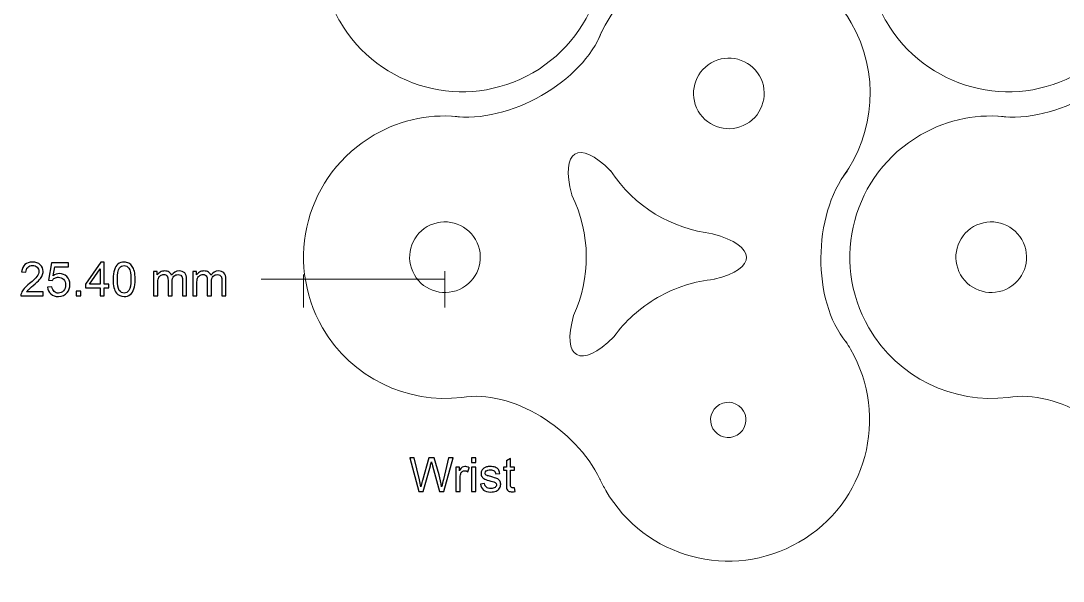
# Model space of a CAD drawing. Header units: millimetres. Extents: x -819 to 558, y -342 to 336.
# Drawn here: x -500.3 to -313, y -292.3 to -191.5 of the extents above; entities that cross this region are included whole.
import ezdxf

# ---------------------------------------------------------------- set-up
doc = ezdxf.new("R2010")
doc.units = ezdxf.units.MM
doc.header["$MEASUREMENT"] = 0
doc.layers.add('#Layer 1', color=7, linetype='Continuous')

msp = doc.modelspace()

# ---------------------------------------------------------------- linework, layer by layer
at = {"layer": '#Layer 1', "color": 22, "lineweight": 9}
for points, knots in [([(-399.8569, -164.7729), (-399.5579, -165.2226), (-399.271, -165.6847), (-398.9972, -166.1589), (-398.9972, -166.1589), (-391.9833, -178.3072), (-396.146, -193.8422), (-408.2941, -200.8557), (-408.2941, -200.8557), (-420.4432, -207.8699), (-435.9775, -203.7072), (-442.9914, -191.5588), (-442.9914, -191.5588), (-443.3512, -190.9355), (-443.6818, -190.3034), (-443.9831, -189.664), (-443.9831, -189.664), (-444.006, -189.6153), (-444.0288, -189.5665), (-444.0514, -189.5178)], [0, 0, 0, 0, 0.2, 0.2, 0.2, 0.2, 0.4, 0.4, 0.4, 0.4, 0.6, 0.6, 0.6, 0.6, 0.8, 0.8, 0.8, 0.8, 1, 1, 1, 1]), ([(-301.6837, -164.7729), (-301.3847, -165.2226), (-301.0978, -165.6847), (-300.824, -166.1589), (-300.824, -166.1589), (-293.8101, -178.3072), (-297.9728, -193.8422), (-310.1209, -200.8557), (-310.1209, -200.8557), (-322.27, -207.8699), (-337.8043, -203.7072), (-344.8182, -191.5588), (-344.8182, -191.5588), (-345.178, -190.9355), (-345.5086, -190.3034), (-345.8099, -189.664), (-345.8099, -189.664), (-345.8328, -189.6153), (-345.8556, -189.5665), (-345.8782, -189.5178)], [0, 0, 0, 0, 0.2, 0.2, 0.2, 0.2, 0.4, 0.4, 0.4, 0.4, 0.6, 0.6, 0.6, 0.6, 0.8, 0.8, 0.8, 0.8, 1, 1, 1, 1]), ([(-396.6164, -195.0496), (-394.5695, -189.9721), (-390.873, -185.5159), (-385.7641, -182.5663), (-385.7641, -182.5663), (-373.6156, -175.5525), (-358.081, -179.7145), (-351.0668, -191.8635), (-351.0668, -191.8635), (-345.8852, -200.8382), (-346.8035, -211.6614), (-352.5351, -219.5316)], [0, 0, 0, 0, 0.33333333, 0.33333333, 0.33333333, 0.33333333, 0.66666667, 0.66666667, 0.66666667, 0.66666667, 1, 1, 1, 1]), ([(-421.0545, -259.2456), (-430.8428, -260.4168), (-440.8409, -255.7979), (-446.0818, -246.7206), (-446.0818, -246.7206), (-453.096, -234.5714), (-448.934, -219.0375), (-436.7849, -212.0233), (-436.7849, -212.0233), (-431.7931, -209.1413), (-426.2295, -208.1462), (-420.9205, -208.8168)], [0, 0, 0, 0, 0.33333333, 0.33333333, 0.33333333, 0.33333333, 0.66666667, 0.66666667, 0.66666667, 0.66666667, 1, 1, 1, 1]), ([(-322.8813, -259.2456), (-332.6696, -260.4168), (-342.6677, -255.7979), (-347.9086, -246.7206), (-347.9086, -246.7206), (-354.9228, -234.5714), (-350.7608, -219.0375), (-338.6117, -212.0233), (-338.6117, -212.0233), (-333.6199, -209.1413), (-328.0563, -208.1462), (-322.7473, -208.8168)], [0, 0, 0, 0, 0.33333333, 0.33333333, 0.33333333, 0.33333333, 0.66666667, 0.66666667, 0.66666667, 0.66666667, 1, 1, 1, 1]), ([(-393.7249, -248.3472), (-391.6953, -245.552), (-389.0592, -243.1278), (-385.8743, -241.289), (-385.8743, -241.289), (-382.6411, -239.4223), (-379.1679, -238.3471), (-375.6793, -238.0036)], [0, 0, 0, 0, 0.5, 0.5, 0.5, 0.5, 1, 1, 1, 1]), ([(-352.0371, -249.2), (-351.7381, -249.6497), (-351.4512, -250.1118), (-351.1774, -250.586), (-351.1774, -250.586), (-344.1635, -262.7343), (-348.3262, -278.2693), (-360.4743, -285.2828), (-360.4743, -285.2828), (-372.6234, -292.297), (-388.1577, -288.1343), (-395.1716, -275.9859), (-395.1716, -275.9859), (-395.5314, -275.3626), (-395.862, -274.7305), (-396.1633, -274.0911), (-396.1633, -274.0911), (-396.1862, -274.0424), (-396.209, -273.9936), (-396.2316, -273.9449)], [0, 0, 0, 0, 0.2, 0.2, 0.2, 0.2, 0.4, 0.4, 0.4, 0.4, 0.6, 0.6, 0.6, 0.6, 0.8, 0.8, 0.8, 0.8, 1, 1, 1, 1]), ([(-428.7998, -276.1586), (-428.7998, -276.1586), (-430.4085, -270.0979), (-430.4085, -270.0979), (-430.4085, -270.0979), (-430.4085, -270.0979), (-429.5858, -270.0979), (-429.5858, -270.0979), (-429.5858, -270.0979), (-429.5858, -270.0979), (-428.663, -274.0702), (-428.663, -274.0702), (-428.663, -274.0702), (-428.5642, -274.4864), (-428.4795, -274.8999), (-428.4075, -275.3105), (-428.4075, -275.3105), (-428.2523, -274.6628), (-428.162, -274.2903), (-428.1338, -274.1901), (-428.1338, -274.1901), (-428.1338, -274.1901), (-426.9809, -270.0979), (-426.9809, -270.0979), (-426.9809, -270.0979), (-426.9809, -270.0979), (-426.0129, -270.0979), (-426.0129, -270.0979), (-426.0129, -270.0979), (-426.0129, -270.0979), (-425.1451, -273.1657), (-425.1451, -273.1657), (-425.1451, -273.1657), (-424.9278, -273.9262), (-424.7711, -274.6417), (-424.6738, -275.3105), (-424.6738, -275.3105), (-424.5976, -274.9281), (-424.496, -274.4879), (-424.3718, -273.9926), (-424.3718, -273.9926), (-424.3718, -273.9926), (-423.4221, -270.0979), (-423.4221, -270.0979), (-423.4221, -270.0979), (-423.4221, -270.0979), (-422.615, -270.0979), (-422.615, -270.0979), (-422.615, -270.0979), (-422.615, -270.0979), (-424.2773, -276.1586), (-424.2773, -276.1586), (-424.2773, -276.1586), (-424.2773, -276.1586), (-425.0505, -276.1586), (-425.0505, -276.1586), (-425.0505, -276.1586), (-425.0505, -276.1586), (-426.3276, -271.5415), (-426.3276, -271.5415), (-426.3276, -271.5415), (-426.4348, -271.1548), (-426.4983, -270.9178), (-426.5181, -270.8303), (-426.5181, -270.8303), (-426.5816, -271.1083), (-426.6409, -271.3453), (-426.6959, -271.5415), (-426.6959, -271.5415), (-426.6959, -271.5415), (-427.9814, -276.1586), (-427.9814, -276.1586), (-427.9814, -276.1586), (-427.9814, -276.1586), (-428.7998, -276.1586), (-428.7998, -276.1586)], [0, 0, 0, 0, 0.05263158, 0.05263158, 0.05263158, 0.05263158, 0.10526316, 0.10526316, 0.10526316, 0.10526316, 0.15789474, 0.15789474, 0.15789474, 0.15789474, 0.21052632, 0.21052632, 0.21052632, 0.21052632, 0.26315789, 0.26315789, 0.26315789, 0.26315789, 0.31578947, 0.31578947, 0.31578947, 0.31578947, 0.36842105, 0.36842105, 0.36842105, 0.36842105, 0.42105263, 0.42105263, 0.42105263, 0.42105263, 0.47368421, 0.47368421, 0.47368421, 0.47368421, 0.52631579, 0.52631579, 0.52631579, 0.52631579, 0.57894737, 0.57894737, 0.57894737, 0.57894737, 0.63157895, 0.63157895, 0.63157895, 0.63157895, 0.68421053, 0.68421053, 0.68421053, 0.68421053, 0.73684211, 0.73684211, 0.73684211, 0.73684211, 0.78947368, 0.78947368, 0.78947368, 0.78947368, 0.84210526, 0.84210526, 0.84210526, 0.84210526, 0.89473684, 0.89473684, 0.89473684, 0.89473684, 0.94736842, 0.94736842, 0.94736842, 0.94736842, 1, 1, 1, 1]), ([(-419.2918, -270.9545), (-419.2918, -270.9545), (-419.2918, -270.0979), (-419.2918, -270.0979), (-419.2918, -270.0979), (-419.2918, -270.0979), (-418.5467, -270.0979), (-418.5467, -270.0979), (-418.5467, -270.0979), (-418.5467, -270.0979), (-418.5467, -270.9545), (-418.5467, -270.9545), (-418.5467, -270.9545), (-418.5467, -270.9545), (-419.2918, -270.9545), (-419.2918, -270.9545)], [0, 0, 0, 0, 0.25, 0.25, 0.25, 0.25, 0.5, 0.5, 0.5, 0.5, 0.75, 0.75, 0.75, 0.75, 1, 1, 1, 1]), ([(-411.5561, -275.4926), (-411.5561, -275.4926), (-411.4489, -276.1501), (-411.4489, -276.1501), (-411.4489, -276.1501), (-411.6577, -276.1939), (-411.8454, -276.2165), (-412.0105, -276.2165), (-412.0105, -276.2165), (-412.2814, -276.2165), (-412.4903, -276.1741), (-412.6399, -276.088), (-412.6399, -276.088), (-412.788, -276.0034), (-412.8924, -275.8905), (-412.9531, -275.7508), (-412.9531, -275.7508), (-413.0138, -275.6125), (-413.0448, -275.319), (-413.0448, -274.8731), (-413.0448, -274.8731), (-413.0448, -274.8731), (-413.0448, -272.3472), (-413.0448, -272.3472), (-413.0448, -272.3472), (-413.0448, -272.3472), (-413.5909, -272.3472), (-413.5909, -272.3472), (-413.5909, -272.3472), (-413.5909, -272.3472), (-413.5909, -271.7687), (-413.5909, -271.7687), (-413.5909, -271.7687), (-413.5909, -271.7687), (-413.0448, -271.7687), (-413.0448, -271.7687), (-413.0448, -271.7687), (-413.0448, -271.7687), (-413.0448, -270.6807), (-413.0448, -270.6807), (-413.0448, -270.6807), (-413.0448, -270.6807), (-412.304, -270.2348), (-412.304, -270.2348), (-412.304, -270.2348), (-412.304, -270.2348), (-412.304, -271.7687), (-412.304, -271.7687), (-412.304, -271.7687), (-412.304, -271.7687), (-411.5561, -271.7687), (-411.5561, -271.7687), (-411.5561, -271.7687), (-411.5561, -271.7687), (-411.5561, -272.3472), (-411.5561, -272.3472), (-411.5561, -272.3472), (-411.5561, -272.3472), (-412.304, -272.3472), (-412.304, -272.3472), (-412.304, -272.3472), (-412.304, -272.3472), (-412.304, -274.914), (-412.304, -274.914), (-412.304, -274.914), (-412.304, -275.1271), (-412.2913, -275.2626), (-412.2659, -275.3232), (-412.2659, -275.3232), (-412.2391, -275.3839), (-412.1968, -275.4319), (-412.1375, -275.4686), (-412.1375, -275.4686), (-412.0782, -275.5038), (-411.9936, -275.5222), (-411.8835, -275.5222), (-411.8835, -275.5222), (-411.8002, -275.5222), (-411.6916, -275.5123), (-411.5561, -275.4926)], [0, 0, 0, 0, 0.05, 0.05, 0.05, 0.05, 0.1, 0.1, 0.1, 0.1, 0.15, 0.15, 0.15, 0.15, 0.2, 0.2, 0.2, 0.2, 0.25, 0.25, 0.25, 0.25, 0.3, 0.3, 0.3, 0.3, 0.35, 0.35, 0.35, 0.35, 0.4, 0.4, 0.4, 0.4, 0.45, 0.45, 0.45, 0.45, 0.5, 0.5, 0.5, 0.5, 0.55, 0.55, 0.55, 0.55, 0.6, 0.6, 0.6, 0.6, 0.65, 0.65, 0.65, 0.65, 0.7, 0.7, 0.7, 0.7, 0.75, 0.75, 0.75, 0.75, 0.8, 0.8, 0.8, 0.8, 0.85, 0.85, 0.85, 0.85, 0.9, 0.9, 0.9, 0.9, 0.95, 0.95, 0.95, 0.95, 1, 1, 1, 1]), ([(-422.1225, -276.1586), (-422.1225, -276.1586), (-422.1225, -271.7687), (-422.1225, -271.7687), (-422.1225, -271.7687), (-422.1225, -271.7687), (-421.4536, -271.7687), (-421.4536, -271.7687), (-421.4536, -271.7687), (-421.4536, -271.7687), (-421.4536, -272.4333), (-421.4536, -272.4333), (-421.4536, -272.4333), (-421.2829, -272.1229), (-421.1248, -271.9168), (-420.9795, -271.8181), (-420.9795, -271.8181), (-420.8355, -271.7193), (-420.6761, -271.6685), (-420.5025, -271.6685), (-420.5025, -271.6685), (-420.2514, -271.6685), (-419.9974, -271.7489), (-419.7377, -271.9084), (-419.7377, -271.9084), (-419.7377, -271.9084), (-419.9945, -272.5998), (-419.9945, -272.5998), (-419.9945, -272.5998), (-420.1752, -272.4912), (-420.3572, -272.4375), (-420.5392, -272.4375), (-420.5392, -272.4375), (-420.7029, -272.4375), (-420.8482, -272.4869), (-420.9781, -272.5843), (-420.9781, -272.5843), (-421.1079, -272.6831), (-421.1996, -272.8185), (-421.2546, -272.9921), (-421.2546, -272.9921), (-421.3379, -273.256), (-421.3788, -273.5452), (-421.3788, -273.8599), (-421.3788, -273.8599), (-421.3788, -273.8599), (-421.3788, -276.1586), (-421.3788, -276.1586), (-421.3788, -276.1586), (-421.3788, -276.1586), (-422.1225, -276.1586), (-422.1225, -276.1586)], [0, 0, 0, 0, 0.07692308, 0.07692308, 0.07692308, 0.07692308, 0.15384615, 0.15384615, 0.15384615, 0.15384615, 0.23076923, 0.23076923, 0.23076923, 0.23076923, 0.30769231, 0.30769231, 0.30769231, 0.30769231, 0.38461538, 0.38461538, 0.38461538, 0.38461538, 0.46153846, 0.46153846, 0.46153846, 0.46153846, 0.53846154, 0.53846154, 0.53846154, 0.53846154, 0.61538462, 0.61538462, 0.61538462, 0.61538462, 0.69230769, 0.69230769, 0.69230769, 0.69230769, 0.76923077, 0.76923077, 0.76923077, 0.76923077, 0.84615385, 0.84615385, 0.84615385, 0.84615385, 0.92307692, 0.92307692, 0.92307692, 0.92307692, 1, 1, 1, 1]), ([(-419.2918, -276.1586), (-419.2918, -276.1586), (-419.2918, -271.7687), (-419.2918, -271.7687), (-419.2918, -271.7687), (-419.2918, -271.7687), (-418.5467, -271.7687), (-418.5467, -271.7687), (-418.5467, -271.7687), (-418.5467, -271.7687), (-418.5467, -276.1586), (-418.5467, -276.1586), (-418.5467, -276.1586), (-418.5467, -276.1586), (-419.2918, -276.1586), (-419.2918, -276.1586)], [0, 0, 0, 0, 0.25, 0.25, 0.25, 0.25, 0.5, 0.5, 0.5, 0.5, 0.75, 0.75, 0.75, 0.75, 1, 1, 1, 1]), ([(-417.7113, -274.8477), (-417.7113, -274.8477), (-416.9762, -274.732), (-416.9762, -274.732), (-416.9762, -274.732), (-416.9352, -275.0269), (-416.8195, -275.2527), (-416.6304, -275.4107), (-416.6304, -275.4107), (-416.4428, -275.5673), (-416.1789, -275.6464), (-415.8388, -275.6464), (-415.8388, -275.6464), (-415.4973, -275.6464), (-415.2433, -275.5758), (-415.0782, -275.4375), (-415.0782, -275.4375), (-414.9131, -275.2978), (-414.8299, -275.1341), (-414.8299, -274.9479), (-414.8299, -274.9479), (-414.8299, -274.7785), (-414.9033, -274.6473), (-415.05, -274.5499), (-415.05, -274.5499), (-415.1516, -274.4836), (-415.4056, -274.4004), (-415.8106, -274.2988), (-415.8106, -274.2988), (-416.3553, -274.1605), (-416.7349, -274.0419), (-416.9451, -273.9404), (-416.9451, -273.9404), (-417.1554, -273.8402), (-417.3162, -273.7005), (-417.4249, -273.5227), (-417.4249, -273.5227), (-417.5335, -273.3449), (-417.5886, -273.1487), (-417.5886, -272.9342), (-417.5886, -272.9342), (-417.5886, -272.7381), (-417.5434, -272.5575), (-417.4531, -272.391), (-417.4531, -272.391), (-417.3642, -272.223), (-417.2415, -272.0848), (-417.0876, -271.9747), (-417.0876, -271.9747), (-416.9719, -271.89), (-416.8139, -271.8166), (-416.6149, -271.7574), (-416.6149, -271.7574), (-416.4145, -271.6981), (-416.2001, -271.6685), (-415.9715, -271.6685), (-415.9715, -271.6685), (-415.6272, -271.6685), (-415.3252, -271.7193), (-415.0641, -271.8181), (-415.0641, -271.8181), (-414.8031, -271.9168), (-414.6112, -272.0509), (-414.487, -272.2202), (-414.487, -272.2202), (-414.3628, -272.391), (-414.2781, -272.6167), (-414.2316, -272.9004), (-414.2316, -272.9004), (-414.2316, -272.9004), (-414.9583, -273.0006), (-414.9583, -273.0006), (-414.9583, -273.0006), (-414.9922, -272.7748), (-415.0881, -272.5984), (-415.2462, -272.4714), (-415.2462, -272.4714), (-415.4042, -272.3444), (-415.6286, -272.2809), (-415.9178, -272.2809), (-415.9178, -272.2809), (-416.2593, -272.2809), (-416.5034, -272.3373), (-416.6488, -272.4502), (-416.6488, -272.4502), (-416.7955, -272.5631), (-416.8689, -272.6958), (-416.8689, -272.8467), (-416.8689, -272.8467), (-416.8689, -272.9441), (-416.8379, -273.0302), (-416.7772, -273.1078), (-416.7772, -273.1078), (-416.7165, -273.1882), (-416.622, -273.2531), (-416.4922, -273.3068), (-416.4922, -273.3068), (-416.4174, -273.3336), (-416.1986, -273.3971), (-415.8346, -273.4959), (-415.8346, -273.4959), (-415.3082, -273.637), (-414.9414, -273.7513), (-414.7339, -273.8416), (-414.7339, -273.8416), (-414.5251, -273.9305), (-414.3614, -274.0617), (-414.2429, -274.2324), (-414.2429, -274.2324), (-414.1243, -274.4032), (-414.0651, -274.6149), (-414.0651, -274.8689), (-414.0651, -274.8689), (-414.0651, -275.1172), (-414.1384, -275.35), (-414.2824, -275.5702), (-414.2824, -275.5702), (-414.4277, -275.7889), (-414.6366, -275.9582), (-414.9089, -276.0782), (-414.9089, -276.0782), (-415.1812, -276.1981), (-415.4903, -276.2574), (-415.8346, -276.2574), (-415.8346, -276.2574), (-416.4061, -276.2574), (-416.8407, -276.1388), (-417.1399, -275.9018), (-417.1399, -275.9018), (-417.439, -275.6647), (-417.6295, -275.3134), (-417.7113, -274.8477)], [0, 0, 0, 0, 0.03030303, 0.03030303, 0.03030303, 0.03030303, 0.06060606, 0.06060606, 0.06060606, 0.06060606, 0.09090909, 0.09090909, 0.09090909, 0.09090909, 0.12121212, 0.12121212, 0.12121212, 0.12121212, 0.15151515, 0.15151515, 0.15151515, 0.15151515, 0.18181818, 0.18181818, 0.18181818, 0.18181818, 0.21212121, 0.21212121, 0.21212121, 0.21212121, 0.24242424, 0.24242424, 0.24242424, 0.24242424, 0.27272727, 0.27272727, 0.27272727, 0.27272727, 0.3030303, 0.3030303, 0.3030303, 0.3030303, 0.33333333, 0.33333333, 0.33333333, 0.33333333, 0.36363636, 0.36363636, 0.36363636, 0.36363636, 0.39393939, 0.39393939, 0.39393939, 0.39393939, 0.42424242, 0.42424242, 0.42424242, 0.42424242, 0.45454545, 0.45454545, 0.45454545, 0.45454545, 0.48484848, 0.48484848, 0.48484848, 0.48484848, 0.51515152, 0.51515152, 0.51515152, 0.51515152, 0.54545455, 0.54545455, 0.54545455, 0.54545455, 0.57575758, 0.57575758, 0.57575758, 0.57575758, 0.60606061, 0.60606061, 0.60606061, 0.60606061, 0.63636364, 0.63636364, 0.63636364, 0.63636364, 0.66666667, 0.66666667, 0.66666667, 0.66666667, 0.6969697, 0.6969697, 0.6969697, 0.6969697, 0.72727273, 0.72727273, 0.72727273, 0.72727273, 0.75757576, 0.75757576, 0.75757576, 0.75757576, 0.78787879, 0.78787879, 0.78787879, 0.78787879, 0.81818182, 0.81818182, 0.81818182, 0.81818182, 0.84848485, 0.84848485, 0.84848485, 0.84848485, 0.87878788, 0.87878788, 0.87878788, 0.87878788, 0.90909091, 0.90909091, 0.90909091, 0.90909091, 0.93939394, 0.93939394, 0.93939394, 0.93939394, 0.96969697, 0.96969697, 0.96969697, 0.96969697, 1, 1, 1, 1])]:
    msp.add_open_spline(points, degree=3, knots=knots, dxfattribs=at)
for points in [[(-422.7048, -208.6598), (-412.5603, -210.0868), (-399.1882, -202.3663), (-395.9374, -193.4914)], [(-324.5316, -208.6598), (-314.3871, -210.0868), (-301.015, -202.3663), (-297.7642, -193.4914)], [(-401.268, -222.8288), (-403.455, -214.7611), (-399.9089, -212.714), (-394.3613, -218.4756)], [(-375.9925, -229.7957), (-383.261, -228.9463), (-390.0769, -224.9772), (-394.3295, -218.4549)], [(-351.7654, -218.4642), (-358.0741, -226.5361), (-358.0737, -241.9774), (-352.0128, -249.2293)], [(-401.2797, -222.8345), (-397.8248, -229.8604), (-397.9122, -237.8156), (-400.9624, -244.5372)], [(-375.9972, -229.8355), (-367.9164, -231.9756), (-367.9164, -236.07), (-375.6803, -237.9935)], [(-393.7377, -248.338), (-399.6313, -254.266), (-403.1773, -252.2189), (-400.9614, -244.5336)], [(-396.2316, -273.9449), (-400.6017, -264.9495), (-412.0989, -257.6849), (-421.0545, -259.2456)], [(-298.0584, -273.9449), (-302.4285, -264.9495), (-313.9257, -257.6849), (-322.8813, -259.2456)]]:
    msp.add_open_spline(points, degree=3, dxfattribs=at)
at = {"layer": '#Layer 1', "color": 7, "lineweight": 9}
for points in [[(-367.5646, -201.3886), (-365.8111, -204.4258), (-366.8518, -208.3091), (-369.8891, -210.0627), (-369.8891, -210.0627), (-372.9263, -211.8162), (-376.8096, -210.7758), (-378.5631, -207.7386), (-378.5631, -207.7386), (-380.3167, -204.7014), (-379.2763, -200.8178), (-376.2391, -199.0642), (-376.2391, -199.0642), (-373.2018, -197.311), (-369.3182, -198.3514), (-367.5646, -201.3886)], [(-418.5855, -230.8456), (-416.8319, -233.8827), (-417.873, -237.7661), (-420.9099, -239.5196), (-420.9099, -239.5196), (-423.9471, -241.2732), (-427.8307, -240.2327), (-429.5843, -237.1956), (-429.5843, -237.1956), (-431.3378, -234.1584), (-430.2971, -230.2747), (-427.2599, -228.5212), (-427.2599, -228.5212), (-424.223, -226.768), (-420.339, -227.8084), (-418.5855, -230.8456)], [(-320.4123, -230.8456), (-318.6587, -233.8827), (-319.6998, -237.7661), (-322.7367, -239.5196), (-322.7367, -239.5196), (-325.7739, -241.2732), (-329.6575, -240.2327), (-331.4111, -237.1956), (-331.4111, -237.1956), (-333.1646, -234.1584), (-332.1239, -230.2747), (-329.0867, -228.5212), (-329.0867, -228.5212), (-326.0498, -226.768), (-322.1658, -227.8084), (-320.4123, -230.8456)], [(-370.4246, -261.6983), (-369.5478, -263.217), (-370.0682, -265.159), (-371.5868, -266.0357), (-371.5868, -266.0357), (-373.1056, -266.9126), (-375.0475, -266.3923), (-375.9243, -264.8736), (-375.9243, -264.8736), (-376.8012, -263.3548), (-376.2809, -261.4129), (-374.762, -260.5361), (-374.762, -260.5361), (-373.2435, -259.6592), (-371.3015, -260.1795), (-370.4246, -261.6983)]]:
    msp.add_open_spline(points, degree=3, knots=[0, 0, 0, 0, 0.25, 0.25, 0.25, 0.25, 0.5, 0.5, 0.5, 0.5, 0.75, 0.75, 0.75, 0.75, 1, 1, 1, 1], dxfattribs=at)
at = {"layer": '#Layer 1', "color": 250}
for points, knots in [([(-496.2865, -240.2762), (-496.2865, -240.2762), (-496.2865, -240.9916), (-496.2865, -240.9916), (-496.2865, -240.9916), (-496.2865, -240.9916), (-500.2927, -240.9916), (-500.2927, -240.9916), (-500.2927, -240.9916), (-500.2983, -240.8124), (-500.2701, -240.6402), (-500.2066, -240.4751), (-500.2066, -240.4751), (-500.105, -240.2014), (-499.9413, -239.9333), (-499.7169, -239.668), (-499.7169, -239.668), (-499.4912, -239.4041), (-499.1666, -239.0979), (-498.7433, -238.7507), (-498.7433, -238.7507), (-498.0843, -238.2103), (-497.6384, -237.7827), (-497.4069, -237.4666), (-497.4069, -237.4666), (-497.1755, -237.152), (-497.0598, -236.8528), (-497.0598, -236.572), (-497.0598, -236.572), (-497.0598, -236.2771), (-497.1656, -236.0287), (-497.3759, -235.8255), (-497.3759, -235.8255), (-497.5876, -235.6237), (-497.8627, -235.5221), (-498.2014, -235.5221), (-498.2014, -235.5221), (-498.5598, -235.5221), (-498.8463, -235.6294), (-499.0608, -235.8453), (-499.0608, -235.8453), (-499.2767, -236.0597), (-499.3853, -236.3575), (-499.3882, -236.7371), (-499.3882, -236.7371), (-499.3882, -236.7371), (-500.153, -236.6595), (-500.153, -236.6595), (-500.153, -236.6595), (-500.1008, -236.088), (-499.9032, -235.6533), (-499.5617, -235.3542), (-499.5617, -235.3542), (-499.2202, -235.055), (-498.7602, -234.9055), (-498.1845, -234.9055), (-498.1845, -234.9055), (-497.6031, -234.9055), (-497.1431, -235.0677), (-496.8044, -235.3895), (-496.8044, -235.3895), (-496.4643, -235.7126), (-496.295, -236.112), (-496.295, -236.5889), (-496.295, -236.5889), (-496.295, -236.8316), (-496.3444, -237.0701), (-496.4446, -237.3044), (-496.4446, -237.3044), (-496.5433, -237.5386), (-496.7084, -237.7855), (-496.9385, -238.0438), (-496.9385, -238.0438), (-497.1685, -238.3034), (-497.5509, -238.659), (-498.0857, -239.1106), (-498.0857, -239.1106), (-498.5316, -239.4859), (-498.8181, -239.7399), (-498.9451, -239.874), (-498.9451, -239.874), (-499.0721, -240.0066), (-499.1765, -240.1407), (-499.2597, -240.2762), (-499.2597, -240.2762), (-499.2597, -240.2762), (-496.2865, -240.2762), (-496.2865, -240.2762)], [0, 0, 0, 0, 0.04545455, 0.04545455, 0.04545455, 0.04545455, 0.09090909, 0.09090909, 0.09090909, 0.09090909, 0.13636364, 0.13636364, 0.13636364, 0.13636364, 0.18181818, 0.18181818, 0.18181818, 0.18181818, 0.22727273, 0.22727273, 0.22727273, 0.22727273, 0.27272727, 0.27272727, 0.27272727, 0.27272727, 0.31818182, 0.31818182, 0.31818182, 0.31818182, 0.36363636, 0.36363636, 0.36363636, 0.36363636, 0.40909091, 0.40909091, 0.40909091, 0.40909091, 0.45454545, 0.45454545, 0.45454545, 0.45454545, 0.5, 0.5, 0.5, 0.5, 0.54545455, 0.54545455, 0.54545455, 0.54545455, 0.59090909, 0.59090909, 0.59090909, 0.59090909, 0.63636364, 0.63636364, 0.63636364, 0.63636364, 0.68181818, 0.68181818, 0.68181818, 0.68181818, 0.72727273, 0.72727273, 0.72727273, 0.72727273, 0.77272727, 0.77272727, 0.77272727, 0.77272727, 0.81818182, 0.81818182, 0.81818182, 0.81818182, 0.86363636, 0.86363636, 0.86363636, 0.86363636, 0.90909091, 0.90909091, 0.90909091, 0.90909091, 0.95454545, 0.95454545, 0.95454545, 0.95454545, 1, 1, 1, 1]), ([(-495.4892, -239.4041), (-495.4892, -239.4041), (-494.7075, -239.3378), (-494.7075, -239.3378), (-494.7075, -239.3378), (-494.6496, -239.7188), (-494.5156, -240.0038), (-494.3053, -240.1957), (-494.3053, -240.1957), (-494.0936, -240.3876), (-493.8396, -240.4836), (-493.5419, -240.4836), (-493.5419, -240.4836), (-493.1835, -240.4836), (-492.8801, -240.3481), (-492.6331, -240.0786), (-492.6331, -240.0786), (-492.3848, -239.8077), (-492.2606, -239.4492), (-492.2606, -239.0033), (-492.2606, -239.0033), (-492.2606, -238.5786), (-492.3791, -238.2442), (-492.6176, -237.9986), (-492.6176, -237.9986), (-492.8561, -237.7531), (-493.1679, -237.6303), (-493.5546, -237.6303), (-493.5546, -237.6303), (-493.7945, -237.6303), (-494.0104, -237.6854), (-494.2037, -237.794), (-494.2037, -237.794), (-494.397, -237.9027), (-494.548, -238.0438), (-494.6581, -238.2173), (-494.6581, -238.2173), (-494.6581, -238.2173), (-495.3566, -238.127), (-495.3566, -238.127), (-495.3566, -238.127), (-495.3566, -238.127), (-494.7696, -235.0141), (-494.7696, -235.0141), (-494.7696, -235.0141), (-494.7696, -235.0141), (-491.7554, -235.0141), (-491.7554, -235.0141), (-491.7554, -235.0141), (-491.7554, -235.0141), (-491.7554, -235.7253), (-491.7554, -235.7253), (-491.7554, -235.7253), (-491.7554, -235.7253), (-494.1741, -235.7253), (-494.1741, -235.7253), (-494.1741, -235.7253), (-494.1741, -235.7253), (-494.5015, -237.3537), (-494.5015, -237.3537), (-494.5015, -237.3537), (-494.1374, -237.0997), (-493.755, -236.9727), (-493.3556, -236.9727), (-493.3556, -236.9727), (-492.8265, -236.9727), (-492.3805, -237.1562), (-492.0165, -237.5231), (-492.0165, -237.5231), (-491.6524, -237.89), (-491.4704, -238.3613), (-491.4704, -238.937), (-491.4704, -238.937), (-491.4704, -239.4859), (-491.6312, -239.9601), (-491.9502, -240.3594), (-491.9502, -240.3594), (-492.3396, -240.8491), (-492.8702, -241.0946), (-493.5419, -241.0946), (-493.5419, -241.0946), (-494.0936, -241.0946), (-494.5438, -240.9408), (-494.8923, -240.6318), (-494.8923, -240.6318), (-495.2409, -240.3227), (-495.4398, -239.9135), (-495.4892, -239.4041)], [0, 0, 0, 0, 0.04545455, 0.04545455, 0.04545455, 0.04545455, 0.09090909, 0.09090909, 0.09090909, 0.09090909, 0.13636364, 0.13636364, 0.13636364, 0.13636364, 0.18181818, 0.18181818, 0.18181818, 0.18181818, 0.22727273, 0.22727273, 0.22727273, 0.22727273, 0.27272727, 0.27272727, 0.27272727, 0.27272727, 0.31818182, 0.31818182, 0.31818182, 0.31818182, 0.36363636, 0.36363636, 0.36363636, 0.36363636, 0.40909091, 0.40909091, 0.40909091, 0.40909091, 0.45454545, 0.45454545, 0.45454545, 0.45454545, 0.5, 0.5, 0.5, 0.5, 0.54545455, 0.54545455, 0.54545455, 0.54545455, 0.59090909, 0.59090909, 0.59090909, 0.59090909, 0.63636364, 0.63636364, 0.63636364, 0.63636364, 0.68181818, 0.68181818, 0.68181818, 0.68181818, 0.72727273, 0.72727273, 0.72727273, 0.72727273, 0.77272727, 0.77272727, 0.77272727, 0.77272727, 0.81818182, 0.81818182, 0.81818182, 0.81818182, 0.86363636, 0.86363636, 0.86363636, 0.86363636, 0.90909091, 0.90909091, 0.90909091, 0.90909091, 0.95454545, 0.95454545, 0.95454545, 0.95454545, 1, 1, 1, 1]), ([(-486.0432, -240.9916), (-486.0432, -240.9916), (-486.0432, -239.541), (-486.0432, -239.541), (-486.0432, -239.541), (-486.0432, -239.541), (-488.6722, -239.541), (-488.6722, -239.541), (-488.6722, -239.541), (-488.6722, -239.541), (-488.6722, -238.858), (-488.6722, -238.858), (-488.6722, -238.858), (-488.6722, -238.858), (-485.9064, -234.9309), (-485.9064, -234.9309), (-485.9064, -234.9309), (-485.9064, -234.9309), (-485.2982, -234.9309), (-485.2982, -234.9309), (-485.2982, -234.9309), (-485.2982, -234.9309), (-485.2982, -238.858), (-485.2982, -238.858), (-485.2982, -238.858), (-485.2982, -238.858), (-484.4797, -238.858), (-484.4797, -238.858), (-484.4797, -238.858), (-484.4797, -238.858), (-484.4797, -239.541), (-484.4797, -239.541), (-484.4797, -239.541), (-484.4797, -239.541), (-485.2982, -239.541), (-485.2982, -239.541), (-485.2982, -239.541), (-485.2982, -239.541), (-485.2982, -240.9916), (-485.2982, -240.9916), (-485.2982, -240.9916), (-485.2982, -240.9916), (-486.0432, -240.9916), (-486.0432, -240.9916)], [0, 0, 0, 0, 0.09090909, 0.09090909, 0.09090909, 0.09090909, 0.18181818, 0.18181818, 0.18181818, 0.18181818, 0.27272727, 0.27272727, 0.27272727, 0.27272727, 0.36363636, 0.36363636, 0.36363636, 0.36363636, 0.45454545, 0.45454545, 0.45454545, 0.45454545, 0.54545455, 0.54545455, 0.54545455, 0.54545455, 0.63636364, 0.63636364, 0.63636364, 0.63636364, 0.72727273, 0.72727273, 0.72727273, 0.72727273, 0.81818182, 0.81818182, 0.81818182, 0.81818182, 0.90909091, 0.90909091, 0.90909091, 0.90909091, 1, 1, 1, 1]), ([(-483.7191, -238.0029), (-483.7191, -237.286), (-483.6458, -236.7089), (-483.4976, -236.2728), (-483.4976, -236.2728), (-483.3508, -235.8354), (-483.1307, -235.4981), (-482.84, -235.2611), (-482.84, -235.2611), (-482.5493, -235.024), (-482.1838, -234.9055), (-481.7436, -234.9055), (-481.7436, -234.9055), (-481.4176, -234.9055), (-481.1326, -234.9718), (-480.887, -235.103), (-480.887, -235.103), (-480.6415, -235.2328), (-480.4397, -235.4219), (-480.2788, -235.6689), (-480.2788, -235.6689), (-480.1194, -235.9158), (-479.9938, -236.2164), (-479.9035, -236.5706), (-479.9035, -236.5706), (-479.8117, -236.9248), (-479.7666, -237.4017), (-479.7666, -238.0029), (-479.7666, -238.0029), (-479.7666, -238.7141), (-479.84, -239.287), (-479.9853, -239.7244), (-479.9853, -239.7244), (-480.1321, -240.1619), (-480.3508, -240.4991), (-480.6415, -240.7376), (-480.6415, -240.7376), (-480.9322, -240.9761), (-481.2991, -241.0946), (-481.7436, -241.0946), (-481.7436, -241.0946), (-482.3278, -241.0946), (-482.7864, -240.8858), (-483.1194, -240.4667), (-483.1194, -240.4667), (-483.5188, -239.9629), (-483.7191, -239.1402), (-483.7191, -238.0029)], [0, 0, 0, 0, 0.08333333, 0.08333333, 0.08333333, 0.08333333, 0.16666667, 0.16666667, 0.16666667, 0.16666667, 0.25, 0.25, 0.25, 0.25, 0.33333333, 0.33333333, 0.33333333, 0.33333333, 0.41666667, 0.41666667, 0.41666667, 0.41666667, 0.5, 0.5, 0.5, 0.5, 0.58333333, 0.58333333, 0.58333333, 0.58333333, 0.66666667, 0.66666667, 0.66666667, 0.66666667, 0.75, 0.75, 0.75, 0.75, 0.83333333, 0.83333333, 0.83333333, 0.83333333, 0.91666667, 0.91666667, 0.91666667, 0.91666667, 1, 1, 1, 1]), ([(-482.9543, -238.0029), (-482.9543, -238.9977), (-482.8372, -239.6595), (-482.6043, -239.9897), (-482.6043, -239.9897), (-482.3715, -240.3185), (-482.0851, -240.4836), (-481.7436, -240.4836), (-481.7436, -240.4836), (-481.4007, -240.4836), (-481.1142, -240.3171), (-480.8814, -239.9869), (-480.8814, -239.9869), (-480.6485, -239.6567), (-480.5314, -238.9949), (-480.5314, -238.0029), (-480.5314, -238.0029), (-480.5314, -237.0052), (-480.6485, -236.342), (-480.8814, -236.0146), (-480.8814, -236.0146), (-481.1142, -235.6858), (-481.4035, -235.5221), (-481.7506, -235.5221), (-481.7506, -235.5221), (-482.0935, -235.5221), (-482.3659, -235.6675), (-482.5705, -235.9567), (-482.5705, -235.9567), (-482.8259, -236.325), (-482.9543, -237.008), (-482.9543, -238.0029)], [0, 0, 0, 0, 0.125, 0.125, 0.125, 0.125, 0.25, 0.25, 0.25, 0.25, 0.375, 0.375, 0.375, 0.375, 0.5, 0.5, 0.5, 0.5, 0.625, 0.625, 0.625, 0.625, 0.75, 0.75, 0.75, 0.75, 0.875, 0.875, 0.875, 0.875, 1, 1, 1, 1]), ([(-486.0432, -238.858), (-486.0432, -238.858), (-486.0432, -236.1261), (-486.0432, -236.1261), (-486.0432, -236.1261), (-486.0432, -236.1261), (-487.9398, -238.858), (-487.9398, -238.858), (-487.9398, -238.858), (-487.9398, -238.858), (-486.0432, -238.858), (-486.0432, -238.858)], [0, 0, 0, 0, 0.33333333, 0.33333333, 0.33333333, 0.33333333, 0.66666667, 0.66666667, 0.66666667, 0.66666667, 1, 1, 1, 1]), ([(-476.4505, -240.9916), (-476.4505, -240.9916), (-476.4505, -236.6016), (-476.4505, -236.6016), (-476.4505, -236.6016), (-476.4505, -236.6016), (-475.7859, -236.6016), (-475.7859, -236.6016), (-475.7859, -236.6016), (-475.7859, -236.6016), (-475.7859, -237.2169), (-475.7859, -237.2169), (-475.7859, -237.2169), (-475.6476, -237.0024), (-475.4641, -236.8288), (-475.2355, -236.699), (-475.2355, -236.699), (-475.0069, -236.5677), (-474.7459, -236.5014), (-474.4538, -236.5014), (-474.4538, -236.5014), (-474.1292, -236.5014), (-473.8625, -236.5692), (-473.6551, -236.7046), (-473.6551, -236.7046), (-473.4462, -236.8401), (-473.2995, -237.0278), (-473.2148, -237.2705), (-473.2148, -237.2705), (-472.8663, -236.7582), (-472.4147, -236.5014), (-471.8587, -236.5014), (-471.8587, -236.5014), (-471.4227, -236.5014), (-471.0883, -236.6228), (-470.854, -236.8641), (-470.854, -236.8641), (-470.6198, -237.1054), (-470.5026, -237.4765), (-470.5026, -237.9775), (-470.5026, -237.9775), (-470.5026, -237.9775), (-470.5026, -240.9916), (-470.5026, -240.9916), (-470.5026, -240.9916), (-470.5026, -240.9916), (-471.2421, -240.9916), (-471.2421, -240.9916), (-471.2421, -240.9916), (-471.2421, -240.9916), (-471.2421, -238.2258), (-471.2421, -238.2258), (-471.2421, -238.2258), (-471.2421, -237.9281), (-471.2661, -237.7136), (-471.314, -237.5823), (-471.314, -237.5823), (-471.3634, -237.4525), (-471.4509, -237.3467), (-471.5765, -237.2663), (-471.5765, -237.2663), (-471.7035, -237.1872), (-471.8531, -237.1463), (-472.0238, -237.1463), (-472.0238, -237.1463), (-472.3329, -237.1463), (-472.5883, -237.2493), (-472.7929, -237.4553), (-472.7929, -237.4553), (-472.9961, -237.66), (-473.0991, -237.9887), (-473.0991, -238.4403), (-473.0991, -238.4403), (-473.0991, -238.4403), (-473.0991, -240.9916), (-473.0991, -240.9916), (-473.0991, -240.9916), (-473.0991, -240.9916), (-473.8428, -240.9916), (-473.8428, -240.9916), (-473.8428, -240.9916), (-473.8428, -240.9916), (-473.8428, -238.1397), (-473.8428, -238.1397), (-473.8428, -238.1397), (-473.8428, -237.8081), (-473.9034, -237.5598), (-474.0248, -237.3947), (-474.0248, -237.3947), (-474.1461, -237.2296), (-474.3437, -237.1463), (-474.6203, -237.1463), (-474.6203, -237.1463), (-474.8291, -237.1463), (-475.0224, -237.2013), (-475.2002, -237.3128), (-475.2002, -237.3128), (-475.378, -237.4229), (-475.5079, -237.5838), (-475.5869, -237.7954), (-475.5869, -237.7954), (-475.6673, -238.0085), (-475.7068, -238.3147), (-475.7068, -238.7141), (-475.7068, -238.7141), (-475.7068, -238.7141), (-475.7068, -240.9916), (-475.7068, -240.9916), (-475.7068, -240.9916), (-475.7068, -240.9916), (-476.4505, -240.9916), (-476.4505, -240.9916)], [0, 0, 0, 0, 0.03571429, 0.03571429, 0.03571429, 0.03571429, 0.07142857, 0.07142857, 0.07142857, 0.07142857, 0.10714286, 0.10714286, 0.10714286, 0.10714286, 0.14285714, 0.14285714, 0.14285714, 0.14285714, 0.17857143, 0.17857143, 0.17857143, 0.17857143, 0.21428571, 0.21428571, 0.21428571, 0.21428571, 0.25, 0.25, 0.25, 0.25, 0.28571429, 0.28571429, 0.28571429, 0.28571429, 0.32142857, 0.32142857, 0.32142857, 0.32142857, 0.35714286, 0.35714286, 0.35714286, 0.35714286, 0.39285714, 0.39285714, 0.39285714, 0.39285714, 0.42857143, 0.42857143, 0.42857143, 0.42857143, 0.46428571, 0.46428571, 0.46428571, 0.46428571, 0.5, 0.5, 0.5, 0.5, 0.53571429, 0.53571429, 0.53571429, 0.53571429, 0.57142857, 0.57142857, 0.57142857, 0.57142857, 0.60714286, 0.60714286, 0.60714286, 0.60714286, 0.64285714, 0.64285714, 0.64285714, 0.64285714, 0.67857143, 0.67857143, 0.67857143, 0.67857143, 0.71428571, 0.71428571, 0.71428571, 0.71428571, 0.75, 0.75, 0.75, 0.75, 0.78571429, 0.78571429, 0.78571429, 0.78571429, 0.82142857, 0.82142857, 0.82142857, 0.82142857, 0.85714286, 0.85714286, 0.85714286, 0.85714286, 0.89285714, 0.89285714, 0.89285714, 0.89285714, 0.92857143, 0.92857143, 0.92857143, 0.92857143, 0.96428571, 0.96428571, 0.96428571, 0.96428571, 1, 1, 1, 1]), ([(-469.3977, -240.9916), (-469.3977, -240.9916), (-469.3977, -236.6016), (-469.3977, -236.6016), (-469.3977, -236.6016), (-469.3977, -236.6016), (-468.7331, -236.6016), (-468.7331, -236.6016), (-468.7331, -236.6016), (-468.7331, -236.6016), (-468.7331, -237.2169), (-468.7331, -237.2169), (-468.7331, -237.2169), (-468.5948, -237.0024), (-468.4113, -236.8288), (-468.1827, -236.699), (-468.1827, -236.699), (-467.9541, -236.5677), (-467.6931, -236.5014), (-467.401, -236.5014), (-467.401, -236.5014), (-467.0764, -236.5014), (-466.8097, -236.5692), (-466.6023, -236.7046), (-466.6023, -236.7046), (-466.3934, -236.8401), (-466.2467, -237.0278), (-466.162, -237.2705), (-466.162, -237.2705), (-465.8135, -236.7582), (-465.3619, -236.5014), (-464.8059, -236.5014), (-464.8059, -236.5014), (-464.3699, -236.5014), (-464.0355, -236.6228), (-463.8012, -236.8641), (-463.8012, -236.8641), (-463.567, -237.1054), (-463.4498, -237.4765), (-463.4498, -237.9775), (-463.4498, -237.9775), (-463.4498, -237.9775), (-463.4498, -240.9916), (-463.4498, -240.9916), (-463.4498, -240.9916), (-463.4498, -240.9916), (-464.1893, -240.9916), (-464.1893, -240.9916), (-464.1893, -240.9916), (-464.1893, -240.9916), (-464.1893, -238.2258), (-464.1893, -238.2258), (-464.1893, -238.2258), (-464.1893, -237.9281), (-464.2133, -237.7136), (-464.2612, -237.5823), (-464.2612, -237.5823), (-464.3106, -237.4525), (-464.3981, -237.3467), (-464.5237, -237.2663), (-464.5237, -237.2663), (-464.6507, -237.1872), (-464.8003, -237.1463), (-464.971, -237.1463), (-464.971, -237.1463), (-465.2801, -237.1463), (-465.5355, -237.2493), (-465.7401, -237.4553), (-465.7401, -237.4553), (-465.9433, -237.66), (-466.0463, -237.9887), (-466.0463, -238.4403), (-466.0463, -238.4403), (-466.0463, -238.4403), (-466.0463, -240.9916), (-466.0463, -240.9916), (-466.0463, -240.9916), (-466.0463, -240.9916), (-466.79, -240.9916), (-466.79, -240.9916), (-466.79, -240.9916), (-466.79, -240.9916), (-466.79, -238.1397), (-466.79, -238.1397), (-466.79, -238.1397), (-466.79, -237.8081), (-466.8506, -237.5598), (-466.972, -237.3947), (-466.972, -237.3947), (-467.0933, -237.2296), (-467.2909, -237.1463), (-467.5675, -237.1463), (-467.5675, -237.1463), (-467.7763, -237.1463), (-467.9696, -237.2013), (-468.1474, -237.3128), (-468.1474, -237.3128), (-468.3252, -237.4229), (-468.4551, -237.5838), (-468.5341, -237.7954), (-468.5341, -237.7954), (-468.6145, -238.0085), (-468.654, -238.3147), (-468.654, -238.7141), (-468.654, -238.7141), (-468.654, -238.7141), (-468.654, -240.9916), (-468.654, -240.9916), (-468.654, -240.9916), (-468.654, -240.9916), (-469.3977, -240.9916), (-469.3977, -240.9916)], [0, 0, 0, 0, 0.03571429, 0.03571429, 0.03571429, 0.03571429, 0.07142857, 0.07142857, 0.07142857, 0.07142857, 0.10714286, 0.10714286, 0.10714286, 0.10714286, 0.14285714, 0.14285714, 0.14285714, 0.14285714, 0.17857143, 0.17857143, 0.17857143, 0.17857143, 0.21428571, 0.21428571, 0.21428571, 0.21428571, 0.25, 0.25, 0.25, 0.25, 0.28571429, 0.28571429, 0.28571429, 0.28571429, 0.32142857, 0.32142857, 0.32142857, 0.32142857, 0.35714286, 0.35714286, 0.35714286, 0.35714286, 0.39285714, 0.39285714, 0.39285714, 0.39285714, 0.42857143, 0.42857143, 0.42857143, 0.42857143, 0.46428571, 0.46428571, 0.46428571, 0.46428571, 0.5, 0.5, 0.5, 0.5, 0.53571429, 0.53571429, 0.53571429, 0.53571429, 0.57142857, 0.57142857, 0.57142857, 0.57142857, 0.60714286, 0.60714286, 0.60714286, 0.60714286, 0.64285714, 0.64285714, 0.64285714, 0.64285714, 0.67857143, 0.67857143, 0.67857143, 0.67857143, 0.71428571, 0.71428571, 0.71428571, 0.71428571, 0.75, 0.75, 0.75, 0.75, 0.78571429, 0.78571429, 0.78571429, 0.78571429, 0.82142857, 0.82142857, 0.82142857, 0.82142857, 0.85714286, 0.85714286, 0.85714286, 0.85714286, 0.89285714, 0.89285714, 0.89285714, 0.89285714, 0.92857143, 0.92857143, 0.92857143, 0.92857143, 0.96428571, 0.96428571, 0.96428571, 0.96428571, 1, 1, 1, 1]), ([(-490.3626, -240.9916), (-490.3626, -240.9916), (-490.3626, -240.1435), (-490.3626, -240.1435), (-490.3626, -240.1435), (-490.3626, -240.1435), (-489.5146, -240.1435), (-489.5146, -240.1435), (-489.5146, -240.1435), (-489.5146, -240.1435), (-489.5146, -240.9916), (-489.5146, -240.9916), (-489.5146, -240.9916), (-489.5146, -240.9916), (-490.3626, -240.9916), (-490.3626, -240.9916)], [0, 0, 0, 0, 0.25, 0.25, 0.25, 0.25, 0.5, 0.5, 0.5, 0.5, 0.75, 0.75, 0.75, 0.75, 1, 1, 1, 1]), ([(-428.7998, -276.1586), (-428.7998, -276.1586), (-430.4085, -270.0979), (-430.4085, -270.0979), (-430.4085, -270.0979), (-430.4085, -270.0979), (-429.5858, -270.0979), (-429.5858, -270.0979), (-429.5858, -270.0979), (-429.5858, -270.0979), (-428.663, -274.0702), (-428.663, -274.0702), (-428.663, -274.0702), (-428.5642, -274.4864), (-428.4795, -274.8999), (-428.4075, -275.3105), (-428.4075, -275.3105), (-428.2523, -274.6628), (-428.162, -274.2903), (-428.1338, -274.1901), (-428.1338, -274.1901), (-428.1338, -274.1901), (-426.9809, -270.0979), (-426.9809, -270.0979), (-426.9809, -270.0979), (-426.9809, -270.0979), (-426.0129, -270.0979), (-426.0129, -270.0979), (-426.0129, -270.0979), (-426.0129, -270.0979), (-425.1451, -273.1657), (-425.1451, -273.1657), (-425.1451, -273.1657), (-424.9278, -273.9262), (-424.7711, -274.6417), (-424.6738, -275.3105), (-424.6738, -275.3105), (-424.5976, -274.9281), (-424.496, -274.4879), (-424.3718, -273.9926), (-424.3718, -273.9926), (-424.3718, -273.9926), (-423.4221, -270.0979), (-423.4221, -270.0979), (-423.4221, -270.0979), (-423.4221, -270.0979), (-422.615, -270.0979), (-422.615, -270.0979), (-422.615, -270.0979), (-422.615, -270.0979), (-424.2773, -276.1586), (-424.2773, -276.1586), (-424.2773, -276.1586), (-424.2773, -276.1586), (-425.0505, -276.1586), (-425.0505, -276.1586), (-425.0505, -276.1586), (-425.0505, -276.1586), (-426.3276, -271.5415), (-426.3276, -271.5415), (-426.3276, -271.5415), (-426.4348, -271.1548), (-426.4983, -270.9178), (-426.5181, -270.8303), (-426.5181, -270.8303), (-426.5816, -271.1083), (-426.6409, -271.3453), (-426.6959, -271.5415), (-426.6959, -271.5415), (-426.6959, -271.5415), (-427.9814, -276.1586), (-427.9814, -276.1586), (-427.9814, -276.1586), (-427.9814, -276.1586), (-428.7998, -276.1586), (-428.7998, -276.1586)], [0, 0, 0, 0, 0.05263158, 0.05263158, 0.05263158, 0.05263158, 0.10526316, 0.10526316, 0.10526316, 0.10526316, 0.15789474, 0.15789474, 0.15789474, 0.15789474, 0.21052632, 0.21052632, 0.21052632, 0.21052632, 0.26315789, 0.26315789, 0.26315789, 0.26315789, 0.31578947, 0.31578947, 0.31578947, 0.31578947, 0.36842105, 0.36842105, 0.36842105, 0.36842105, 0.42105263, 0.42105263, 0.42105263, 0.42105263, 0.47368421, 0.47368421, 0.47368421, 0.47368421, 0.52631579, 0.52631579, 0.52631579, 0.52631579, 0.57894737, 0.57894737, 0.57894737, 0.57894737, 0.63157895, 0.63157895, 0.63157895, 0.63157895, 0.68421053, 0.68421053, 0.68421053, 0.68421053, 0.73684211, 0.73684211, 0.73684211, 0.73684211, 0.78947368, 0.78947368, 0.78947368, 0.78947368, 0.84210526, 0.84210526, 0.84210526, 0.84210526, 0.89473684, 0.89473684, 0.89473684, 0.89473684, 0.94736842, 0.94736842, 0.94736842, 0.94736842, 1, 1, 1, 1]), ([(-419.2918, -270.9545), (-419.2918, -270.9545), (-419.2918, -270.0979), (-419.2918, -270.0979), (-419.2918, -270.0979), (-419.2918, -270.0979), (-418.5467, -270.0979), (-418.5467, -270.0979), (-418.5467, -270.0979), (-418.5467, -270.0979), (-418.5467, -270.9545), (-418.5467, -270.9545), (-418.5467, -270.9545), (-418.5467, -270.9545), (-419.2918, -270.9545), (-419.2918, -270.9545)], [0, 0, 0, 0, 0.25, 0.25, 0.25, 0.25, 0.5, 0.5, 0.5, 0.5, 0.75, 0.75, 0.75, 0.75, 1, 1, 1, 1]), ([(-411.5561, -275.4926), (-411.5561, -275.4926), (-411.4489, -276.1501), (-411.4489, -276.1501), (-411.4489, -276.1501), (-411.6577, -276.1939), (-411.8454, -276.2165), (-412.0105, -276.2165), (-412.0105, -276.2165), (-412.2814, -276.2165), (-412.4903, -276.1741), (-412.6399, -276.088), (-412.6399, -276.088), (-412.788, -276.0034), (-412.8924, -275.8905), (-412.9531, -275.7508), (-412.9531, -275.7508), (-413.0138, -275.6125), (-413.0448, -275.319), (-413.0448, -274.8731), (-413.0448, -274.8731), (-413.0448, -274.8731), (-413.0448, -272.3472), (-413.0448, -272.3472), (-413.0448, -272.3472), (-413.0448, -272.3472), (-413.5909, -272.3472), (-413.5909, -272.3472), (-413.5909, -272.3472), (-413.5909, -272.3472), (-413.5909, -271.7687), (-413.5909, -271.7687), (-413.5909, -271.7687), (-413.5909, -271.7687), (-413.0448, -271.7687), (-413.0448, -271.7687), (-413.0448, -271.7687), (-413.0448, -271.7687), (-413.0448, -270.6807), (-413.0448, -270.6807), (-413.0448, -270.6807), (-413.0448, -270.6807), (-412.304, -270.2348), (-412.304, -270.2348), (-412.304, -270.2348), (-412.304, -270.2348), (-412.304, -271.7687), (-412.304, -271.7687), (-412.304, -271.7687), (-412.304, -271.7687), (-411.5561, -271.7687), (-411.5561, -271.7687), (-411.5561, -271.7687), (-411.5561, -271.7687), (-411.5561, -272.3472), (-411.5561, -272.3472), (-411.5561, -272.3472), (-411.5561, -272.3472), (-412.304, -272.3472), (-412.304, -272.3472), (-412.304, -272.3472), (-412.304, -272.3472), (-412.304, -274.914), (-412.304, -274.914), (-412.304, -274.914), (-412.304, -275.1271), (-412.2913, -275.2626), (-412.2659, -275.3232), (-412.2659, -275.3232), (-412.2391, -275.3839), (-412.1968, -275.4319), (-412.1375, -275.4686), (-412.1375, -275.4686), (-412.0782, -275.5038), (-411.9936, -275.5222), (-411.8835, -275.5222), (-411.8835, -275.5222), (-411.8002, -275.5222), (-411.6916, -275.5123), (-411.5561, -275.4926)], [0, 0, 0, 0, 0.05, 0.05, 0.05, 0.05, 0.1, 0.1, 0.1, 0.1, 0.15, 0.15, 0.15, 0.15, 0.2, 0.2, 0.2, 0.2, 0.25, 0.25, 0.25, 0.25, 0.3, 0.3, 0.3, 0.3, 0.35, 0.35, 0.35, 0.35, 0.4, 0.4, 0.4, 0.4, 0.45, 0.45, 0.45, 0.45, 0.5, 0.5, 0.5, 0.5, 0.55, 0.55, 0.55, 0.55, 0.6, 0.6, 0.6, 0.6, 0.65, 0.65, 0.65, 0.65, 0.7, 0.7, 0.7, 0.7, 0.75, 0.75, 0.75, 0.75, 0.8, 0.8, 0.8, 0.8, 0.85, 0.85, 0.85, 0.85, 0.9, 0.9, 0.9, 0.9, 0.95, 0.95, 0.95, 0.95, 1, 1, 1, 1]), ([(-422.1225, -276.1586), (-422.1225, -276.1586), (-422.1225, -271.7687), (-422.1225, -271.7687), (-422.1225, -271.7687), (-422.1225, -271.7687), (-421.4536, -271.7687), (-421.4536, -271.7687), (-421.4536, -271.7687), (-421.4536, -271.7687), (-421.4536, -272.4333), (-421.4536, -272.4333), (-421.4536, -272.4333), (-421.2829, -272.1229), (-421.1248, -271.9168), (-420.9795, -271.8181), (-420.9795, -271.8181), (-420.8355, -271.7193), (-420.6761, -271.6685), (-420.5025, -271.6685), (-420.5025, -271.6685), (-420.2514, -271.6685), (-419.9974, -271.7489), (-419.7377, -271.9084), (-419.7377, -271.9084), (-419.7377, -271.9084), (-419.9945, -272.5998), (-419.9945, -272.5998), (-419.9945, -272.5998), (-420.1752, -272.4912), (-420.3572, -272.4375), (-420.5392, -272.4375), (-420.5392, -272.4375), (-420.7029, -272.4375), (-420.8482, -272.4869), (-420.9781, -272.5843), (-420.9781, -272.5843), (-421.1079, -272.6831), (-421.1996, -272.8185), (-421.2546, -272.9921), (-421.2546, -272.9921), (-421.3379, -273.256), (-421.3788, -273.5452), (-421.3788, -273.8599), (-421.3788, -273.8599), (-421.3788, -273.8599), (-421.3788, -276.1586), (-421.3788, -276.1586), (-421.3788, -276.1586), (-421.3788, -276.1586), (-422.1225, -276.1586), (-422.1225, -276.1586)], [0, 0, 0, 0, 0.07692308, 0.07692308, 0.07692308, 0.07692308, 0.15384615, 0.15384615, 0.15384615, 0.15384615, 0.23076923, 0.23076923, 0.23076923, 0.23076923, 0.30769231, 0.30769231, 0.30769231, 0.30769231, 0.38461538, 0.38461538, 0.38461538, 0.38461538, 0.46153846, 0.46153846, 0.46153846, 0.46153846, 0.53846154, 0.53846154, 0.53846154, 0.53846154, 0.61538462, 0.61538462, 0.61538462, 0.61538462, 0.69230769, 0.69230769, 0.69230769, 0.69230769, 0.76923077, 0.76923077, 0.76923077, 0.76923077, 0.84615385, 0.84615385, 0.84615385, 0.84615385, 0.92307692, 0.92307692, 0.92307692, 0.92307692, 1, 1, 1, 1]), ([(-419.2918, -276.1586), (-419.2918, -276.1586), (-419.2918, -271.7687), (-419.2918, -271.7687), (-419.2918, -271.7687), (-419.2918, -271.7687), (-418.5467, -271.7687), (-418.5467, -271.7687), (-418.5467, -271.7687), (-418.5467, -271.7687), (-418.5467, -276.1586), (-418.5467, -276.1586), (-418.5467, -276.1586), (-418.5467, -276.1586), (-419.2918, -276.1586), (-419.2918, -276.1586)], [0, 0, 0, 0, 0.25, 0.25, 0.25, 0.25, 0.5, 0.5, 0.5, 0.5, 0.75, 0.75, 0.75, 0.75, 1, 1, 1, 1]), ([(-417.7113, -274.8477), (-417.7113, -274.8477), (-416.9762, -274.732), (-416.9762, -274.732), (-416.9762, -274.732), (-416.9352, -275.0269), (-416.8195, -275.2527), (-416.6304, -275.4107), (-416.6304, -275.4107), (-416.4428, -275.5673), (-416.1789, -275.6464), (-415.8388, -275.6464), (-415.8388, -275.6464), (-415.4973, -275.6464), (-415.2433, -275.5758), (-415.0782, -275.4375), (-415.0782, -275.4375), (-414.9131, -275.2978), (-414.8299, -275.1341), (-414.8299, -274.9479), (-414.8299, -274.9479), (-414.8299, -274.7785), (-414.9033, -274.6473), (-415.05, -274.5499), (-415.05, -274.5499), (-415.1516, -274.4836), (-415.4056, -274.4004), (-415.8106, -274.2988), (-415.8106, -274.2988), (-416.3553, -274.1605), (-416.7349, -274.0419), (-416.9451, -273.9404), (-416.9451, -273.9404), (-417.1554, -273.8402), (-417.3162, -273.7005), (-417.4249, -273.5227), (-417.4249, -273.5227), (-417.5335, -273.3449), (-417.5886, -273.1487), (-417.5886, -272.9342), (-417.5886, -272.9342), (-417.5886, -272.7381), (-417.5434, -272.5575), (-417.4531, -272.391), (-417.4531, -272.391), (-417.3642, -272.223), (-417.2415, -272.0848), (-417.0876, -271.9747), (-417.0876, -271.9747), (-416.9719, -271.89), (-416.8139, -271.8166), (-416.6149, -271.7574), (-416.6149, -271.7574), (-416.4145, -271.6981), (-416.2001, -271.6685), (-415.9715, -271.6685), (-415.9715, -271.6685), (-415.6272, -271.6685), (-415.3252, -271.7193), (-415.0641, -271.8181), (-415.0641, -271.8181), (-414.8031, -271.9168), (-414.6112, -272.0509), (-414.487, -272.2202), (-414.487, -272.2202), (-414.3628, -272.391), (-414.2781, -272.6167), (-414.2316, -272.9004), (-414.2316, -272.9004), (-414.2316, -272.9004), (-414.9583, -273.0006), (-414.9583, -273.0006), (-414.9583, -273.0006), (-414.9922, -272.7748), (-415.0881, -272.5984), (-415.2462, -272.4714), (-415.2462, -272.4714), (-415.4042, -272.3444), (-415.6286, -272.2809), (-415.9178, -272.2809), (-415.9178, -272.2809), (-416.2593, -272.2809), (-416.5034, -272.3373), (-416.6488, -272.4502), (-416.6488, -272.4502), (-416.7955, -272.5631), (-416.8689, -272.6958), (-416.8689, -272.8467), (-416.8689, -272.8467), (-416.8689, -272.9441), (-416.8379, -273.0302), (-416.7772, -273.1078), (-416.7772, -273.1078), (-416.7165, -273.1882), (-416.622, -273.2531), (-416.4922, -273.3068), (-416.4922, -273.3068), (-416.4174, -273.3336), (-416.1986, -273.3971), (-415.8346, -273.4959), (-415.8346, -273.4959), (-415.3082, -273.637), (-414.9414, -273.7513), (-414.7339, -273.8416), (-414.7339, -273.8416), (-414.5251, -273.9305), (-414.3614, -274.0617), (-414.2429, -274.2324), (-414.2429, -274.2324), (-414.1243, -274.4032), (-414.0651, -274.6149), (-414.0651, -274.8689), (-414.0651, -274.8689), (-414.0651, -275.1172), (-414.1384, -275.35), (-414.2824, -275.5702), (-414.2824, -275.5702), (-414.4277, -275.7889), (-414.6366, -275.9582), (-414.9089, -276.0782), (-414.9089, -276.0782), (-415.1812, -276.1981), (-415.4903, -276.2574), (-415.8346, -276.2574), (-415.8346, -276.2574), (-416.4061, -276.2574), (-416.8407, -276.1388), (-417.1399, -275.9018), (-417.1399, -275.9018), (-417.439, -275.6647), (-417.6295, -275.3134), (-417.7113, -274.8477)], [0, 0, 0, 0, 0.03030303, 0.03030303, 0.03030303, 0.03030303, 0.06060606, 0.06060606, 0.06060606, 0.06060606, 0.09090909, 0.09090909, 0.09090909, 0.09090909, 0.12121212, 0.12121212, 0.12121212, 0.12121212, 0.15151515, 0.15151515, 0.15151515, 0.15151515, 0.18181818, 0.18181818, 0.18181818, 0.18181818, 0.21212121, 0.21212121, 0.21212121, 0.21212121, 0.24242424, 0.24242424, 0.24242424, 0.24242424, 0.27272727, 0.27272727, 0.27272727, 0.27272727, 0.3030303, 0.3030303, 0.3030303, 0.3030303, 0.33333333, 0.33333333, 0.33333333, 0.33333333, 0.36363636, 0.36363636, 0.36363636, 0.36363636, 0.39393939, 0.39393939, 0.39393939, 0.39393939, 0.42424242, 0.42424242, 0.42424242, 0.42424242, 0.45454545, 0.45454545, 0.45454545, 0.45454545, 0.48484848, 0.48484848, 0.48484848, 0.48484848, 0.51515152, 0.51515152, 0.51515152, 0.51515152, 0.54545455, 0.54545455, 0.54545455, 0.54545455, 0.57575758, 0.57575758, 0.57575758, 0.57575758, 0.60606061, 0.60606061, 0.60606061, 0.60606061, 0.63636364, 0.63636364, 0.63636364, 0.63636364, 0.66666667, 0.66666667, 0.66666667, 0.66666667, 0.6969697, 0.6969697, 0.6969697, 0.6969697, 0.72727273, 0.72727273, 0.72727273, 0.72727273, 0.75757576, 0.75757576, 0.75757576, 0.75757576, 0.78787879, 0.78787879, 0.78787879, 0.78787879, 0.81818182, 0.81818182, 0.81818182, 0.81818182, 0.84848485, 0.84848485, 0.84848485, 0.84848485, 0.87878788, 0.87878788, 0.87878788, 0.87878788, 0.90909091, 0.90909091, 0.90909091, 0.90909091, 0.93939394, 0.93939394, 0.93939394, 0.93939394, 0.96969697, 0.96969697, 0.96969697, 0.96969697, 1, 1, 1, 1])]:
    msp.add_open_spline(points, degree=3, knots=knots, dxfattribs=at)
at = {"layer": '#Layer 1', "color": 250, "lineweight": 20}
for points in [[(-449.483, -237.1466), (-449.483, -237.1466), (-449.483, -243.08), (-449.483, -243.08)], [(-424.0849, -236.5605), (-424.0849, -236.5605), (-424.0849, -243.08), (-424.0849, -243.08)], [(-449.483, -238), (-449.483, -238), (-457.0998, -238), (-457.0998, -238)], [(-424.0849, -238), (-424.0849, -238), (-449.483, -238), (-449.483, -238)]]:
    msp.add_open_spline(points, degree=3, dxfattribs=at)

doc.saveas('drawing.dxf')
